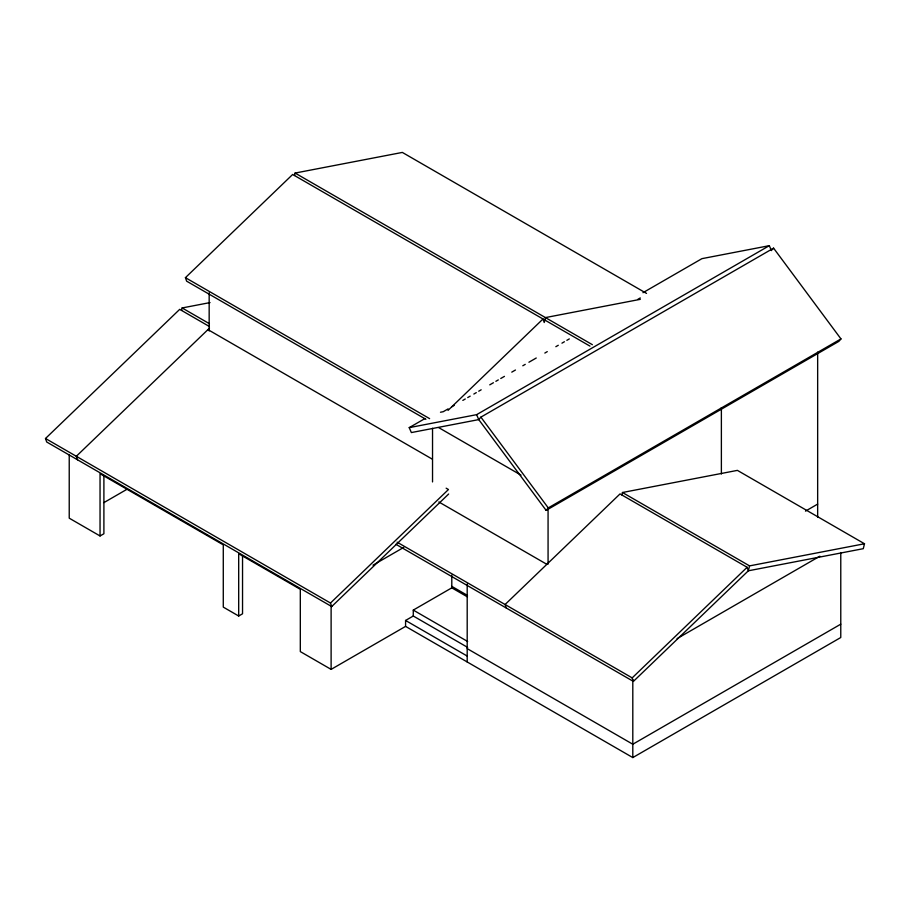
<?xml version="1.0" encoding="UTF-8"?>
<svg xmlns="http://www.w3.org/2000/svg" width="910" height="910" viewBox="0 0 910 910"><rect width="100%" height="100%" fill="white"/><g stroke="black" fill="none" stroke-linecap="round" stroke-linejoin="round"><path stroke-width="1.36" d="M181.522 310.412L182.136 307.955L210.028 302.586M294.499 175.516L295.102 173.059L402.345 152.425L646.544 293.407M621.86 494.96L622.463 492.503L737.407 470.379L864.5 543.759L863.283 548.684L748.338 570.798L633.394 681.408L395.839 544.26M864.5 543.759L749.556 565.884L748.338 570.798L747.121 567.283L620.029 493.914L505.084 604.513L506.301 608.028M409.227 427.632L476.612 414.664L478.751 419.601L546.136 510.373L838.827 341.387L840.965 338.918L773.58 248.146L480.889 417.133L478.751 419.601L411.365 432.568L409.227 427.632L425.084 418.486M546.136 510.373L548.264 507.905L840.965 338.918M772.158 249.795L773.58 248.146M425.903 419.305L186.652 281.179L185.424 277.664L292.667 174.47L589.942 346.096M448.653 494.016L331.706 606.549L46.717 442.01L45.5 438.495L179.702 309.354L209.323 326.462M209.482 328.135L76.315 456.285L77.532 459.8M448.016 410.399L543.008 318.989L544.226 322.504L545.443 317.59L640.321 299.333M331.706 606.549L330.489 603.034L448.459 489.523L446.15 488.192M633.394 681.408L632.177 677.893L747.121 567.283M103.899 502.616L127.172 489.171M69.228 454.989L69.228 518.177L100.043 535.967L103.899 533.749L103.899 475.737M642.961 292.69L701.928 258.656L769.314 245.677L771.441 250.614M448.129 408.874L443.238 411.707L440.486 412.23M451.804 406.759L454.249 405.348M462.815 400.4L465.272 398.989M467.717 397.568L470.163 396.157M473.837 394.041L476.283 392.631M478.728 391.209L481.174 389.798M489.751 384.85L493.413 382.735M495.87 381.324L498.316 379.902M500.762 378.492L504.436 376.376M511.773 372.133L515.447 370.017M522.795 365.774L525.241 364.364M528.915 362.237L536.252 358.005M544.828 353.057L547.274 351.635M555.839 346.699L558.285 345.277M561.959 343.161L564.405 341.75M566.85 340.329L569.307 338.918M637.842 299.345L640.287 297.934M476.612 414.664L769.314 245.677M100.043 535.967L100.043 473.712L223.28 544.862L223.28 607.118L238.693 616.013L242.538 613.795L242.538 555.783M372.986 565.155L403.767 547.388M467.649 647.408L413.276 616.013L413.276 610.087L451.792 587.849L467.501 596.914M840.772 552.552L840.772 637.512L632.803 757.575L405.576 626.387L405.576 620.461L413.276 616.013M238.693 616.013L238.693 553.758L300.311 589.327L300.311 651.594L331.115 669.385L405.576 626.387M805.498 511.124L817.658 504.094M677.097 638.615L819.853 556.203M840.772 624.169L632.803 744.232L467.194 648.625M295.102 173.059L592.376 344.685M622.463 492.503L749.556 565.884M185.424 277.664L429.622 418.646M438.677 427.598L521.032 475.145M182.136 307.955L209.391 323.687M207.946 329.613L432.193 459.084M438.847 501.967L546.853 564.325M397.078 542.155L632.177 677.893M451.792 586.37L467.501 595.436M413.276 610.087L467.649 641.482M405.576 620.461L467.194 656.042M45.5 438.495L330.489 603.034M480.889 417.133L548.264 507.905M817.658 352.147L817.658 517.437M721.38 407.635L721.38 473.996M632.803 679.634L632.803 757.575M548.07 507.7L548.07 564.166M467.194 584.027L467.194 661.968M451.792 575.131L451.792 587.849M432.534 428.28L432.534 481.936M331.115 606.185L331.115 669.385M209.163 292.827L209.163 330.944"/></g></svg>
